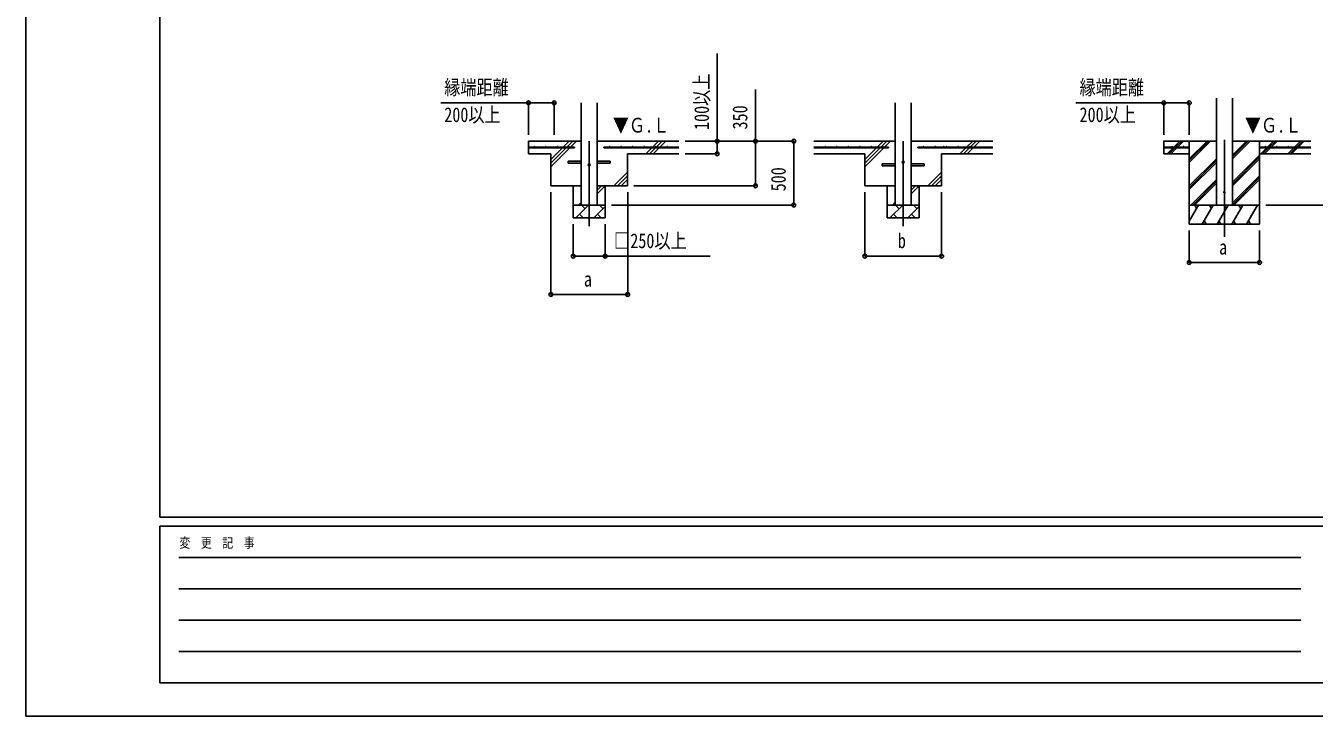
# Model space of a CAD drawing. Units: millimetres, scale not verified. Extents: x -14718 to 14718, y -10395 to 10395.
# Drawn here: x -14718 to -4637, y -10395 to -4993 of the extents above; entities that cross this region are included whole.
import ezdxf
from ezdxf.enums import TextEntityAlignment as Align

# ---------------------------------------------------------------- set-up
doc = ezdxf.new("R2010")
doc.units = ezdxf.units.MM
doc.header["$LTSCALE"] = 40
for name, color, linetype in [('0-4_YKK_12', 2, 'Continuous'), ('0-5_YKK_13', 4, 'Continuous'), ('0-6_YKK_A1', 4, 'Continuous'), ('0-7_YKK_D', 6, 'Continuous'), ('0-8_YKK_ZWAK', 7, 'Continuous')]:
    doc.layers.add(name, color=color, linetype=linetype)
doc.styles.add('ＭＳ ゴシック', font='')
doc.styles.get('ＭＳ ゴシック').set_extended_font_data('MS Gothic')

msp = doc.modelspace()

# ---------------------------------------------------------------- linework, layer by layer
at = {"layer": '0-4_YKK_12'}
for p, q in [((-10309.43, -5895.5), (-10309.43, -6561.45)), ((-7852.43, -5895.5), (-7852.43, -6561.45)), ((-5339.43, -5886.29), (-5339.43, -6645.5))]:
    msp.add_line(p, q, dxfattribs=at)
at = {"layer": '0-5_YKK_13'}
for p, q in [((-10474.43, -6052.5), (-10371.93, -6052.5)), ((-10474.43, -6068.5), (-10474.43, -6052.5)), ((-10474.43, -6068.5), (-10371.93, -6068.5)), ((-10246.93, -6052.5), (-10144.43, -6052.5)), ((-10246.93, -6068.5), (-10144.43, -6068.5)), ((-10144.43, -6052.5), (-10144.43, -6068.5)), ((-8017.43, -6072.5), (-7914.93, -6072.5)), ((-8017.43, -6088.5), (-8017.43, -6072.5)), ((-8017.43, -6088.5), (-7914.93, -6088.5)), ((-7789.93, -6072.5), (-7687.43, -6072.5)), ((-7789.93, -6088.5), (-7687.43, -6088.5)), ((-7687.43, -6072.5), (-7687.43, -6088.5))]:
    msp.add_line(p, q, dxfattribs=at)
for centre, radius in [((-10309.43, -6080.5), 8), ((-7852.43, -6060.5), 8), ((-5339.43, -6295.5), 5)]:
    msp.add_circle(centre, radius, dxfattribs=at)
at = {"layer": '0-6_YKK_A1'}
for p, q in [((-10371.93, -6395.5), (-10371.93, -5595.5)), ((-10246.93, -5595.5), (-10246.93, -6395.5)), ((-7914.93, -6395.5), (-7914.93, -5595.5)), ((-7789.93, -5595.5), (-7789.93, -6395.5)), ((-5401.93, -6395.5), (-5401.93, -5560.15)), ((-5276.93, -6395.5), (-5276.93, -5560.15)), ((-10371.93, -5895.5), (-10784.43, -5895.5)), ((-10784.43, -5895.5), (-10784.43, -5995.5)), ((-10424.43, -5943), (-10784.43, -5943)), ((-10513.5, -5943), (-10466, -5895.5)), ((-10485.21, -5943), (-10437.71, -5895.5)), ((-10456.93, -5943), (-10409.43, -5895.5)), ((-10424.43, -5943), (-10424.43, -5948)), ((-9609.43, -5895.5), (-10246.93, -5895.5)), ((-10194.43, -5943), (-9609.43, -5943)), ((-10194.43, -5943), (-10194.43, -5948)), ((-9813.5, -5943), (-9766, -5895.5)), ((-9785.21, -5943), (-9737.71, -5895.5)), ((-9756.93, -5943), (-9709.43, -5895.5)), ((-7914.93, -5895.5), (-8552.43, -5895.5)), ((-7967.43, -5943), (-8552.43, -5943)), ((-8056.5, -5943), (-8009, -5895.5)), ((-8028.21, -5943), (-7980.71, -5895.5)), ((-7999.93, -5943), (-7952.43, -5895.5)), ((-7967.43, -5943), (-7967.43, -5948)), ((-7152.43, -5895.5), (-7789.93, -5895.5)), ((-7737.43, -5943), (-7152.43, -5943)), ((-7737.43, -5943), (-7737.43, -5948)), ((-7356.5, -5943), (-7309, -5895.5)), ((-7328.21, -5943), (-7280.71, -5895.5)), ((-7299.93, -5943), (-7252.43, -5895.5)), ((-5614.43, -5943), (-5814.43, -5943)), ((-5735.47, -5943), (-5687.97, -5895.5)), ((-5721.32, -5943), (-5673.82, -5895.5)), ((-5707.18, -5943), (-5659.68, -5895.5)), ((-5614.43, -5895.5), (-5614.43, -6545.5)), ((-5614.43, -6062.38), (-5447.55, -5895.5)), ((-5614.43, -6048.24), (-5461.69, -5895.5)), ((-5614.43, -6034.1), (-5475.83, -5895.5)), ((-5614.43, -5943), (-5614.43, -5948)), ((-5276.93, -6033.25), (-5139.18, -5895.5)), ((-5276.93, -6019.11), (-5153.32, -5895.5)), ((-5276.93, -6004.96), (-5167.47, -5895.5)), ((-5276.93, -5895.5), (-4664.43, -5895.5)), ((-5064.43, -5895.5), (-5064.43, -6545.5)), ((-5064.43, -5943), (-4664.43, -5943)), ((-5064.43, -5943), (-5064.43, -5948)), ((-5002.83, -5943), (-4955.33, -5895.5)), ((-4988.69, -5943), (-4941.19, -5895.5)), ((-4974.55, -5943), (-4927.05, -5895.5)), ((-4790.7, -5943), (-4743.2, -5895.5)), ((-4776.56, -5943), (-4729.06, -5895.5)), ((-4762.42, -5943), (-4714.92, -5895.5)), ((-10424.43, -5948), (-10784.43, -5948)), ((-10609.43, -5995.5), (-10784.43, -5995.5)), ((-10609.43, -6095.5), (-10461.93, -5948)), ((-10609.43, -6038.93), (-10518.5, -5948)), ((-10609.43, -6067.22), (-10490.21, -5948)), ((-10609.43, -5995.5), (-10609.43, -6245.5)), ((-10194.43, -5948), (-9609.43, -5948)), ((-9609.43, -5995.5), (-10009.43, -5995.5)), ((-10009.43, -5995.5), (-10009.43, -6245.5)), ((-9866, -5995.5), (-9818.5, -5948)), ((-9837.71, -5995.5), (-9790.21, -5948)), ((-9809.43, -5995.5), (-9761.93, -5948)), ((-7967.43, -5948), (-8552.43, -5948)), ((-8152.43, -5995.5), (-8552.43, -5995.5)), ((-8152.43, -6095.5), (-8004.93, -5948)), ((-8152.43, -6038.93), (-8061.5, -5948)), ((-8152.43, -6067.22), (-8033.21, -5948)), ((-8152.43, -5995.5), (-8152.43, -6245.5)), ((-7737.43, -5948), (-7152.43, -5948)), ((-7552.43, -5995.5), (-7552.43, -6245.5)), ((-7552.43, -5995.5), (-7152.43, -5995.5)), ((-7409, -5995.5), (-7361.5, -5948)), ((-7380.71, -5995.5), (-7333.21, -5948)), ((-7352.43, -5995.5), (-7304.93, -5948)), ((-5614.43, -5948), (-5814.43, -5948)), ((-5614.43, -5995.5), (-5814.43, -5995.5)), ((-5786.56, -5994.1), (-5740.47, -5948)), ((-5773.82, -5995.5), (-5726.32, -5948)), ((-5759.68, -5995.5), (-5712.18, -5948)), ((-5614.43, -6246.23), (-5401.93, -6033.73)), ((-5614.43, -6260.37), (-5401.93, -6047.87)), ((-5276.93, -6217.09), (-5064.43, -6004.6)), ((-5276.93, -6231.24), (-5064.43, -6018.74)), ((-5276.93, -6245.38), (-5064.43, -6032.88)), ((-5064.43, -5948), (-4664.43, -5948)), ((-5064.43, -5995.5), (-4664.43, -5995.5)), ((-5055.33, -5995.5), (-5007.83, -5948)), ((-5041.19, -5995.5), (-4993.69, -5948)), ((-5027.05, -5995.5), (-4979.55, -5948)), ((-4843.2, -5995.5), (-4795.7, -5948)), ((-4829.06, -5995.5), (-4781.56, -5948)), ((-4814.92, -5995.5), (-4767.42, -5948)), ((-10116, -6245.5), (-10009.43, -6138.93)), ((-7659, -6245.5), (-7552.43, -6138.93)), ((-5614.43, -6274.51), (-5401.93, -6062.01)), ((-10371.93, -6245.5), (-10609.43, -6245.5)), ((-10434.43, -6245.5), (-10434.43, -6495.5)), ((-10246.93, -6307.17), (-10185.26, -6245.5)), ((-10246.93, -6278.88), (-10213.55, -6245.5)), ((-10009.43, -6245.5), (-10246.93, -6245.5)), ((-10184.43, -6245.5), (-10184.43, -6495.5)), ((-10087.71, -6245.5), (-10009.43, -6167.22)), ((-10059.43, -6245.5), (-10009.43, -6195.5)), ((-7914.93, -6245.5), (-8152.43, -6245.5)), ((-7977.43, -6245.5), (-7977.43, -6495.5)), ((-7789.93, -6307.17), (-7728.26, -6245.5)), ((-7789.93, -6278.88), (-7756.55, -6245.5)), ((-7552.43, -6245.5), (-7789.93, -6245.5)), ((-7727.43, -6245.5), (-7727.43, -6495.5)), ((-7630.71, -6245.5), (-7552.43, -6167.22)), ((-7602.43, -6245.5), (-7552.43, -6195.5)), ((-5601.57, -6395.5), (-5401.93, -6195.86)), ((-5587.43, -6395.5), (-5401.93, -6210)), ((-5573.29, -6395.5), (-5401.93, -6224.14)), ((-5276.93, -6379.22), (-5064.43, -6166.73)), ((-5276.93, -6393.37), (-5064.43, -6180.87)), ((-5264.92, -6395.5), (-5064.43, -6195.01)), ((-10184.43, -6395.5), (-10434.43, -6395.5)), ((-10413.69, -6495.5), (-10313.69, -6395.5)), ((-10391.83, -6395.5), (-10371.93, -6375.6)), ((-10342.25, -6424.05), (-10370.8, -6395.5)), ((-10272.27, -6495.5), (-10184.43, -6407.66)), ((-10200.83, -6424.05), (-10229.38, -6395.5)), ((-7727.43, -6395.5), (-7977.43, -6395.5)), ((-7956.69, -6495.5), (-7856.69, -6395.5)), ((-7934.83, -6395.5), (-7914.93, -6375.6)), ((-7885.25, -6424.05), (-7913.8, -6395.5)), ((-7815.27, -6495.5), (-7727.43, -6407.66)), ((-7743.83, -6424.05), (-7772.38, -6395.5)), ((-5064.43, -6395.5), (-5614.43, -6395.5)), ((-5614.43, -6520.95), (-5542, -6395.5)), ((-5557, -6421.48), (-5572, -6395.5)), ((-5513.13, -6545.5), (-5426.53, -6395.5)), ((-5441.53, -6421.48), (-5456.53, -6395.5)), ((-5397.66, -6545.5), (-5311.06, -6395.5)), ((-5326.06, -6421.48), (-5341.06, -6395.5)), ((-5282.19, -6545.5), (-5195.59, -6395.5)), ((-5210.59, -6421.48), (-5225.59, -6395.5)), ((-5166.72, -6545.5), (-5080.12, -6395.5)), ((-5110.12, -6395.5), (-5110.12, -6395.5)), ((-10184.43, -6495.5), (-10434.43, -6495.5)), ((-10385.14, -6466.95), (-10356.59, -6495.5)), ((-10243.72, -6466.95), (-10215.17, -6495.5)), ((-7727.43, -6495.5), (-7977.43, -6495.5)), ((-7928.14, -6466.95), (-7899.59, -6495.5)), ((-7786.72, -6466.95), (-7758.17, -6495.5)), ((-5614.43, -6545.5), (-5064.43, -6545.5)), ((-5498.14, -6519.52), (-5483.14, -6545.5)), ((-5382.67, -6519.52), (-5367.67, -6545.5)), ((-5267.19, -6519.52), (-5252.19, -6545.5)), ((-5151.73, -6519.52), (-5136.73, -6545.5))]:
    msp.add_line(p, q, dxfattribs=at)
msp.add_lwpolyline([(-5401.93, -5895.5), (-5814.43, -5895.5), (-5814.43, -5995.5)], dxfattribs=at)
for centre in [(-10739.43, -5940.5), (-10649.43, -5940.5), (-10559.43, -5940.5), (-10469.43, -5940.5), (-10149.43, -5940.5), (-10059.43, -5940.5), (-9969.43, -5940.5), (-9879.43, -5940.5), (-9789.43, -5940.5), (-9699.43, -5940.5), (-8462.43, -5940.5), (-8372.43, -5940.5), (-8282.43, -5940.5), (-8192.43, -5940.5), (-8102.43, -5940.5), (-8012.43, -5940.5), (-7692.43, -5940.5), (-7602.43, -5940.5), (-7535.9, -5940.5), (-7512.43, -5940.5), (-7422.43, -5940.5), (-7332.43, -5940.5), (-5749.43, -5940.5), (-5659.43, -5940.5), (-5019.43, -5940.5), (-4929.43, -5940.5), (-4839.43, -5940.5), (-4749.43, -5940.5)]:
    msp.add_circle(centre, 2.5, dxfattribs=at)
at = {"layer": '0-7_YKK_D'}
for p, q in [((-10784.43, -5845.5), (-10784.43, -5594.5)), ((-10584.43, -5845.5), (-10584.43, -5594.5)), ((-5814.43, -5845.5), (-5814.43, -5594.5)), ((-5614.43, -5845.5), (-5614.43, -5594.5)), ((-9559.43, -5895.5), (-9308.43, -5895.5)), ((-9559.43, -5895.5), (-8708.43, -5895.5)), ((-9559.43, -5895.5), (-9008.43, -5895.5)), ((-8709.43, -6395.5), (-8709.43, -5895.5)), ((-9559.43, -5995.5), (-9308.43, -5995.5)), ((-9959.43, -6245.5), (-9008.43, -6245.5)), ((-10609.43, -6295.5), (-10609.43, -7096.5)), ((-10008.43, -6295.5), (-10008.43, -7096.5)), ((-8152.43, -6295.5), (-8152.43, -6796.5)), ((-7552.43, -6295.5), (-7552.43, -6796.5)), ((-10134.43, -6395.5), (-8708.43, -6395.5)), ((-5014.43, -6395.5), (-4063.43, -6395.5)), ((-10434.43, -6545.5), (-10434.43, -6796.5)), ((-10184.43, -6545.5), (-10184.43, -6796.5)), ((-5614.43, -6595.5), (-5614.43, -6846.5)), ((-5064.43, -6595.5), (-5064.43, -6846.5)), ((-8152.43, -6795.5), (-7552.43, -6795.5)), ((-5614.43, -6845.5), (-5064.43, -6845.5)), ((-10609.43, -7095.5), (-10008.43, -7095.5))]:
    msp.add_line(p, q, dxfattribs=at)
for points in [[(-9309.43, -5995.5), (-9309.43, -5895.5), (-9309.43, -5208.8)], [(-9009.43, -6245.5), (-9009.43, -5895.5), (-9009.43, -5490.4)], [(-10584.43, -5595.5), (-10784.43, -5595.5), (-11471.13, -5595.5)], [(-5614.43, -5595.5), (-5814.43, -5595.5), (-6501.13, -5595.5)], [(-10434.43, -6795.5), (-10184.43, -6795.5), (-9363.33, -6795.5)]]:
    msp.add_lwpolyline(points, dxfattribs=at)
for centre in [(-10784.43, -5595.5), (-10584.43, -5595.5), (-5814.43, -5595.5), (-5614.43, -5595.5), (-9309.43, -5895.5), (-9009.43, -5895.5), (-8709.43, -5895.5), (-9309.43, -5995.5), (-9009.43, -6245.5), (-8709.43, -6395.5), (-10434.43, -6795.5), (-10184.43, -6795.5), (-8152.43, -6795.5), (-7552.43, -6795.5), (-5614.43, -6845.5), (-5064.43, -6845.5), (-10609.43, -7095.5), (-10008.43, -7095.5)]:
    msp.add_circle(centre, 14.88, dxfattribs=at)
at = {"layer": '0-8_YKK_ZWAK'}
for p, q in [((-13667.43, -8837.5), (-13667.43, 9712.5)), ((13632.57, -8837.5), (-13667.43, -8837.5)), ((-4567.43, -8907.5), (-13667.43, -8907.5)), ((-13667.43, -10132.5), (-13667.43, -8907.5)), ((-13518.68, -9152.5), (-4742.43, -9152.5)), ((-13518.68, -9397.5), (-4742.43, -9397.5)), ((-13518.68, -9642.5), (-4742.43, -9642.5)), ((-13518.68, -9887.5), (-4742.43, -9887.5)), ((-13667.43, -10132.5), (-4567.43, -10132.5))]:
    msp.add_line(p, q, dxfattribs=at)
msp.add_lwpolyline([(-14717.5, -10395), (14717.5, -10395), (14717.5, 10395), (-14717.5, 10395)], close=True, dxfattribs=at)

# ---------------------------------------------------------------- texts
at = {"layer": '0-6_YKK_A1', "style": 'ＭＳ ゴシック', "width": 0.8}
for p in [(-10124.56, -5863.25), (-5179.56, -5863.25)]:
    msp.add_text('▼Ｇ.Ｌ', height=115.5, dxfattribs=at).set_placement(p, align=Align.BOTTOM_LEFT)
at = {"layer": '0-7_YKK_D', "style": 'ＭＳ ゴシック', "width": 0.8}
for s, p in [('縁端距離', (-11443.13, -5567.5)), ('縁端距離', (-6473.13, -5567.5)), ('200以上', (-11443.13, -5781)), ('200以上', (-6473.13, -5781)), ('□250以上', (-10113.73, -6767.5)), ('b', (-7894.43, -6767.5)), ('a', (-5381.43, -6817.5)), ('a', (-10350.93, -7067.5))]:
    msp.add_text(s, height=115.5, dxfattribs=at).set_placement(p, align=Align.BOTTOM_LEFT)
for s, p in [('100以上', (-9337.43, -5808)), ('350', (-9037.43, -5804)), ('500', (-8737.43, -6288.3))]:
    msp.add_text(s, height=115.5, rotation=90, dxfattribs=at).set_placement(p, align=Align.BOTTOM_LEFT)
at = {"layer": '0-8_YKK_ZWAK', "style": 'ＭＳ ゴシック', "width": 0.8}
msp.add_text('変  更  記  事', height=76.98, dxfattribs=at).set_placement((-13514.59, -9100), align=Align.BOTTOM_LEFT)

doc.saveas('drawing.dxf')
